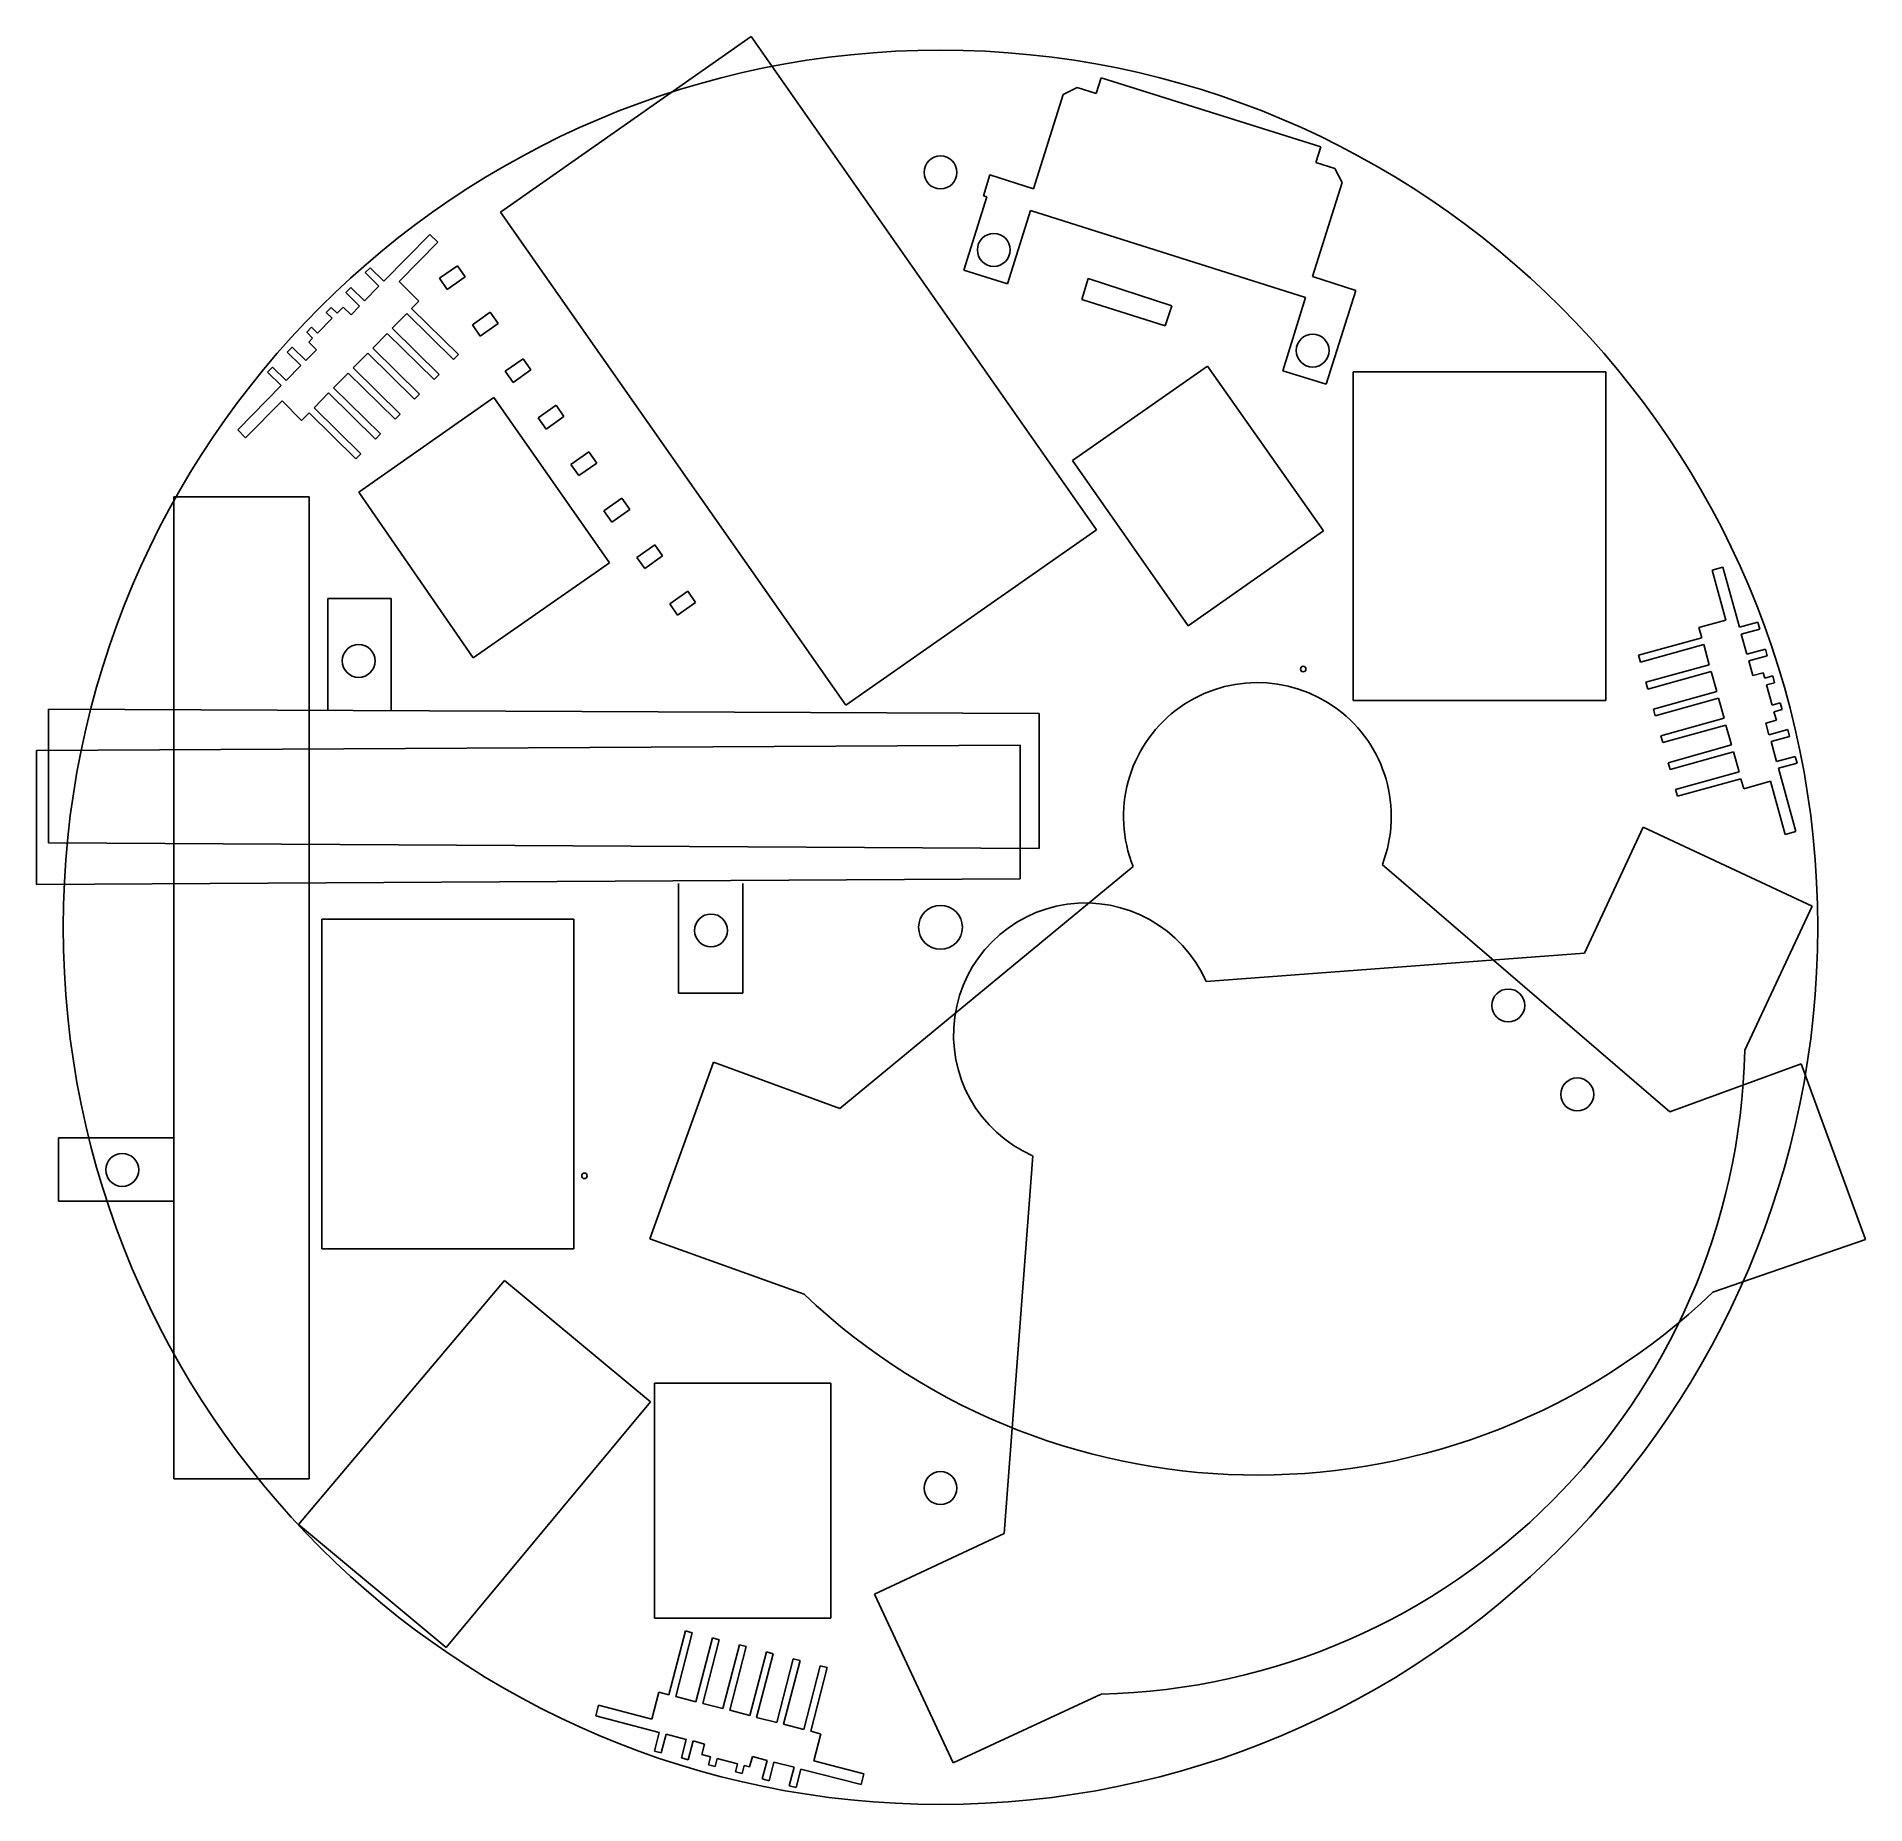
# Model space of a CAD drawing. Header units: millimetres. Extents: x -82 to 84, y -80 to 81.
import ezdxf

# ---------------------------------------------------------------- set-up
doc = ezdxf.new("R2010")
doc.units = ezdxf.units.MM
doc.layers.get('0').update_dxf_attribs({"linetype": 'CONTINUOUS'})

msp = doc.modelspace()

# ---------------------------------------------------------------- linework, layer by layer
for p, q in [((-40.13, 65.23), (-17.28, 81.24)), ((-17.28, 81.24), (14.23, 36.26)), ((14.2, 76.05), (14.65, 77.48)), ((14.65, 77.48), (34.67, 71.17)), ((8.49, 67.36), (11.2, 75.95)), ((11.2, 75.95), (12.45, 76.6)), ((12.45, 76.6), (14.2, 76.05)), ((34.67, 71.17), (34.22, 69.74)), ((3.91, 66.71), (4.51, 68.62)), ((4.51, 68.62), (8.49, 67.36)), ((34.22, 69.74), (35.96, 69.19)), ((35.96, 69.19), (36.62, 67.93)), ((4.22, 66.61), (3.91, 66.71)), ((36.62, 67.93), (33.91, 59.35)), ((-8.63, 20.27), (-40.13, 65.23)), ((2.13, 59.93), (4.22, 66.61)), ((8.21, 65.36), (6.11, 58.68)), ((33.3, 57.45), (8.21, 65.36)), ((-50.76, 58.93), (-46.57, 63.19)), ((-45.85, 62.48), (-49.38, 58.9)), ((-46.57, 63.19), (-45.85, 62.48)), ((-52.46, 59.71), (-52.01, 60.16)), ((-52.01, 60.16), (-50.76, 58.93)), ((-45.69, 59.19), (-44.06, 60.33)), ((-44.06, 60.33), (-43.34, 59.31)), ((-52.54, 57.13), (-51.21, 58.47)), ((-51.21, 58.47), (-52.46, 59.71)), ((-49.38, 58.9), (-47.56, 57.12)), ((-44.98, 58.16), (-45.69, 59.19)), ((-43.34, 59.31), (-44.98, 58.16)), ((6.11, 58.68), (2.13, 59.93)), ((13.48, 59.16), (12.89, 57.25)), ((21.1, 56.69), (13.48, 59.16)), ((33.91, 59.35), (37.88, 58.09)), ((-54.24, 57.89), (-53.79, 58.35)), ((-52.98, 56.65), (-54.24, 57.89)), ((-53.79, 58.35), (-52.54, 57.13)), ((-47.56, 57.12), (-48.23, 56.44)), ((12.89, 57.25), (20.5, 54.85)), ((31.21, 50.76), (33.3, 57.45)), ((37.88, 58.09), (35.17, 49.53)), ((-56.81, 54.19), (-55.48, 55.55)), ((-56.02, 56.08), (-55.57, 56.54)), ((-55.48, 55.55), (-56.02, 56.08)), ((-55.57, 56.54), (-55.03, 56)), ((-55.03, 56), (-54.46, 56.57)), ((-54.46, 56.57), (-53.75, 55.87)), ((-53.75, 55.87), (-52.98, 56.65)), ((-48.68, 55.99), (-50.01, 54.63)), ((-44.4, 51.78), (-48.68, 55.99)), ((-48.23, 56.44), (-43.95, 52.24)), ((-42.69, 54.95), (-41.06, 56.1)), ((-40.34, 55.07), (-41.98, 53.92)), ((-41.06, 56.1), (-40.34, 55.07)), ((20.5, 54.85), (21.1, 56.69)), ((-57.8, 54.27), (-57.35, 54.72)), ((-57.26, 53.73), (-57.8, 54.27)), ((-57.62, 53.37), (-57.26, 53.73)), ((-56.91, 52.68), (-57.62, 53.37)), ((-57.35, 54.72), (-56.81, 54.19)), ((-50.47, 54.16), (-51.78, 52.82)), ((-46.18, 49.97), (-50.47, 54.16)), ((-50.01, 54.63), (-45.73, 50.43)), ((-41.98, 53.92), (-42.69, 54.95)), ((-59.59, 52.46), (-59.14, 52.92)), ((-58.34, 51.23), (-59.59, 52.46)), ((-59.14, 52.92), (-57.88, 51.69)), ((-57.88, 51.69), (-56.91, 52.68)), ((-52.23, 52.35), (-53.57, 51.01)), ((-47.96, 48.16), (-52.23, 52.35)), ((-51.78, 52.82), (-47.51, 48.61)), ((-43.95, 52.24), (-44.4, 51.78)), ((-39.7, 50.71), (-38.06, 51.85)), ((-38.06, 51.85), (-37.35, 50.83)), ((-61.37, 50.64), (-60.92, 51.1)), ((-60.12, 49.41), (-61.37, 50.64)), ((-60.92, 51.1), (-59.66, 49.88)), ((-59.66, 49.88), (-58.34, 51.23)), ((-54.02, 50.55), (-55.35, 49.2)), ((-49.74, 46.34), (-54.02, 50.55)), ((-53.57, 51.01), (-49.29, 46.8)), ((-45.73, 50.43), (-46.18, 49.97)), ((-38.98, 49.68), (-39.7, 50.71)), ((-37.35, 50.83), (-38.98, 49.68)), ((12.04, 42.57), (24.36, 51.19)), ((24.36, 51.19), (34.94, 36.17)), ((35.17, 49.53), (31.21, 50.76)), ((37.63, 20.67), (37.63, 50.66)), ((37.63, 50.66), (60.67, 50.66)), ((60.67, 50.66), (60.67, 20.67)), ((-64.09, 45.36), (-60.12, 49.41)), ((-55.8, 48.74), (-57.13, 47.39)), ((-51.52, 44.53), (-55.8, 48.74)), ((-55.35, 49.2), (-51.07, 44.99)), ((-47.51, 48.61), (-47.96, 48.16)), ((-60.05, 48.02), (-63.37, 44.65)), ((-58.26, 46.23), (-60.05, 48.02)), ((-57.58, 46.92), (-58.26, 46.23)), ((-53.31, 42.72), (-57.58, 46.92)), ((-57.13, 47.39), (-52.85, 43.18)), ((-53.06, 39.67), (-40.72, 48.32)), ((-49.29, 46.8), (-49.74, 46.34)), ((-40.72, 48.32), (-30.2, 33.25)), ((-36.69, 46.47), (-35.05, 47.61)), ((-35.05, 47.61), (-34.34, 46.59)), ((-63.37, 44.65), (-64.09, 45.36)), ((-35.97, 45.44), (-36.69, 46.47)), ((-34.34, 46.59), (-35.97, 45.44)), ((-51.07, 44.99), (-51.52, 44.53)), ((-33.7, 42.22), (-32.06, 43.37)), ((-32.06, 43.37), (-31.35, 42.34)), ((-52.85, 43.18), (-53.31, 42.72)), ((-32.98, 41.19), (-33.7, 42.22)), ((-31.35, 42.34), (-32.98, 41.19)), ((22.6, 27.49), (12.04, 42.57)), ((-69.91, 39.25), (-69.91, -50.31)), ((-57.56, 39.25), (-69.91, 39.25)), ((-57.56, -50.31), (-57.56, 39.25)), ((-42.63, 24.59), (-53.06, 39.67)), ((-30.69, 37.98), (-29.05, 39.13)), ((-29.05, 39.13), (-28.34, 38.11)), ((-29.97, 36.96), (-30.69, 37.98)), ((-28.34, 38.11), (-29.97, 36.96)), ((14.23, 36.26), (-8.63, 20.27)), ((34.94, 36.17), (22.6, 27.49)), ((-27.69, 33.74), (-26.05, 34.89)), ((-26.97, 32.72), (-27.69, 33.74)), ((-25.34, 33.87), (-26.97, 32.72)), ((-26.05, 34.89), (-25.34, 33.87)), ((-30.2, 33.25), (-42.63, 24.59)), ((70.36, 32.56), (71.33, 32.83)), ((71.62, 28), (70.36, 32.56)), ((71.33, 32.83), (72.85, 27.36)), ((-24.69, 29.51), (-23.05, 30.65)), ((-23.05, 30.65), (-22.34, 29.63)), ((-50.11, 30), (-55.86, 30)), ((-55.86, 30), (-55.86, 19.78)), ((-50.11, 19.78), (-50.11, 30)), ((-23.98, 28.48), (-24.69, 29.51)), ((-22.34, 29.63), (-23.98, 28.48)), ((69.17, 27.33), (71.62, 28)), ((69.43, 26.41), (69.17, 27.33)), ((72.85, 27.36), (74.54, 27.83)), ((74.72, 27.2), (73.03, 26.73)), ((73.03, 26.73), (73.54, 24.91)), ((74.54, 27.83), (74.72, 27.2)), ((63.65, 24.81), (69.43, 26.41)), ((69.61, 25.78), (63.83, 24.18)), ((70.11, 23.95), (69.61, 25.78)), ((73.54, 24.91), (75.23, 25.38)), ((75.23, 25.38), (75.4, 24.76)), ((63.83, 24.18), (63.65, 24.81)), ((64.33, 22.35), (70.11, 23.95)), ((75.4, 24.76), (73.71, 24.29)), ((73.71, 24.29), (74.08, 22.95)), ((64.5, 21.73), (64.33, 22.35)), ((70.28, 23.34), (64.5, 21.73)), ((70.79, 21.51), (70.28, 23.34)), ((74.08, 22.95), (75.03, 23.21)), ((75.03, 23.21), (75.17, 22.72)), ((75.17, 22.72), (75.9, 22.93)), ((76.07, 22.31), (75.34, 22.11)), ((75.34, 22.11), (75.85, 20.27)), ((75.9, 22.93), (76.07, 22.31)), ((60.67, 20.67), (37.63, 20.67)), ((65.01, 19.9), (70.79, 21.51)), ((70.96, 20.89), (65.18, 19.29)), ((71.46, 19.06), (70.96, 20.89)), ((75.85, 20.27), (76.58, 20.48)), ((76.58, 20.48), (76.75, 19.86)), ((8.99, 19.5), (-81.34, 19.89)), ((-81.34, 19.89), (-81.34, 7.7)), ((8.99, 7.18), (8.99, 19.5)), ((65.18, 19.29), (65.01, 19.9)), ((65.69, 17.46), (71.46, 19.06)), ((71.63, 18.44), (65.86, 16.84)), ((72.14, 16.63), (71.63, 18.44)), ((76.23, 18.88), (75.26, 18.61)), ((75.26, 18.61), (75.55, 17.56)), ((76.75, 19.86), (76.01, 19.66)), ((76.01, 19.66), (76.23, 18.88)), ((65.86, 16.84), (65.69, 17.46)), ((75.55, 17.56), (77.26, 18.03)), ((77.43, 17.41), (75.75, 16.94)), ((75.75, 16.94), (76.25, 15.11)), ((77.26, 18.03), (77.43, 17.41)), ((7.26, 16.6), (-82.43, 16.13)), ((-82.43, 16.13), (-82.43, 3.9)), ((7.26, 4.41), (7.26, 16.6)), ((66.37, 15), (72.14, 16.63)), ((72.32, 16), (66.54, 14.39)), ((72.83, 14.17), (72.32, 16)), ((76.25, 15.11), (77.94, 15.58)), ((77.94, 15.58), (78.11, 14.96)), ((66.54, 14.39), (66.37, 15)), ((67.04, 12.56), (72.83, 14.17)), ((73, 13.55), (67.22, 11.95)), ((73.25, 12.63), (73, 13.55)), ((78.11, 14.96), (76.42, 14.5)), ((76.42, 14.5), (78.01, 8.74)), ((67.22, 11.95), (67.04, 12.56)), ((75.7, 13.32), (73.25, 12.63)), ((77.04, 8.47), (75.7, 13.32)), ((64.09, 9.12), (58.74, -2.36)), ((79.5, 1.93), (64.09, 9.12)), ((78.01, 8.74), (77.04, 8.47)), ((-81.34, 7.7), (8.99, 7.18)), ((17.58, 5.54), (-9.19, -16.52)), ((40.29, 5.73), (66.51, -16.84)), ((-82.43, 3.9), (7.26, 4.41)), ((-23.9, 4), (-23.9, -6)), ((-18.02, -6), (-18.02, 4)), ((79.5, 1.93), (73.36, -11.22)), ((-56.42, -29.32), (-56.42, 0.75)), ((-56.42, 0.75), (-33.43, 0.75)), ((-33.43, 0.75), (-33.43, -29.32)), ((58.74, -2.36), (24.23, -4.96)), ((-23.9, -6), (-18.02, -6)), ((-20.7, -12.3), (-26.5, -28.4)), ((-9.19, -16.52), (-20.7, -12.3)), ((66.51, -16.84), (78.48, -12.45)), ((78.48, -12.45), (84.35, -28.47)), ((-80.43, -19.21), (-80.43, -24.99)), ((-70, -19.21), (-80.43, -19.21)), ((8.41, -20.83), (5.81, -55.28)), ((-80.43, -24.99), (-70, -24.99)), ((-33.43, -29.32), (-56.42, -29.32)), ((-26.5, -28.4), (-12.44, -33.47)), ((84.35, -28.47), (70.43, -33.29)), ((-58.56, -54.48), (-39.76, -32.21)), ((-26.44, -43.27), (-39.76, -32.21)), ((-26.08, -63), (-26.08, -41.57)), ((-26.08, -41.57), (-10, -41.57)), ((-10, -41.57), (-10, -63)), ((-26.44, -43.27), (-45.07, -65.69)), ((-69.91, -50.31), (-57.56, -50.31)), ((-45.07, -65.69), (-58.56, -54.48)), ((5.81, -55.28), (-6.03, -60.81)), ((-6.03, -60.81), (1.16, -76.21)), ((-10, -63), (-26.08, -63)), ((-24.76, -69.99), (-23.26, -64.18)), ((-22.64, -64.34), (-24.14, -70.16)), ((-23.26, -64.18), (-22.64, -64.34)), ((-22.3, -70.63), (-20.8, -64.82)), ((-20.19, -64.98), (-21.67, -70.79)), ((-20.8, -64.82), (-20.19, -64.98)), ((-19.85, -71.25), (-18.34, -65.45)), ((-17.72, -65.61), (-19.22, -71.41)), ((-18.34, -65.45), (-17.72, -65.61)), ((-17.38, -71.9), (-15.88, -66.09)), ((-15.26, -66.25), (-16.77, -72.06)), ((-15.88, -66.09), (-15.26, -66.25)), ((-14.93, -72.53), (-13.43, -66.72)), ((-12.81, -66.88), (-14.31, -72.69)), ((-13.43, -66.72), (-12.81, -66.88)), ((-12.47, -73.17), (-10.97, -67.36)), ((-10.34, -67.52), (-11.84, -73.33)), ((-10.97, -67.36), (-10.34, -67.52)), ((-26.32, -72.22), (-25.68, -69.75)), ((-25.68, -69.75), (-24.76, -69.99)), ((1.16, -76.21), (14.65, -69.94)), ((-31.43, -71.93), (-31.19, -70.95)), ((-31.19, -70.95), (-26.32, -72.22)), ((-24.14, -70.16), (-22.3, -70.63)), ((-21.67, -70.79), (-19.85, -71.25)), ((-19.22, -71.41), (-17.38, -71.9)), ((-25.65, -73.43), (-31.43, -71.93)), ((-16.77, -72.06), (-14.93, -72.53)), ((-14.31, -72.69), (-12.47, -73.17)), ((-11.84, -73.33), (-10.97, -73.56)), ((-26.09, -75.13), (-25.65, -73.43)), ((-25.03, -73.59), (-25.48, -75.29)), ((-23.2, -74.07), (-25.03, -73.59)), ((-23.63, -75.76), (-23.2, -74.07)), ((-22.57, -74.21), (-23.01, -75.92)), ((-21.51, -74.49), (-22.57, -74.21)), ((-21.76, -75.45), (-21.51, -74.49)), ((-10.91, -73.57), (-11.56, -76.02)), ((-25.48, -75.29), (-26.09, -75.13)), ((-23.01, -75.92), (-23.63, -75.76)), ((-20.98, -75.66), (-21.76, -75.45)), ((-21.17, -76.39), (-20.98, -75.66)), ((-20.55, -76.55), (-21.17, -76.39)), ((-20.36, -75.82), (-20.55, -76.55)), ((-18.52, -76.29), (-20.36, -75.82)), ((-18.71, -77.03), (-18.52, -76.29)), ((-17.9, -76.46), (-18.09, -77.19)), ((-17.41, -76.58), (-17.9, -76.46)), ((-17.16, -75.63), (-17.41, -76.58)), ((-15.82, -75.98), (-17.16, -75.63)), ((-16.26, -77.68), (-15.82, -75.98)), ((-15.19, -76.14), (-15.63, -77.84)), ((-13.36, -76.61), (-15.19, -76.14)), ((-13.8, -78.31), (-13.36, -76.61)), ((-11.56, -76.02), (-6.98, -77.21)), ((-18.09, -77.19), (-18.71, -77.03)), ((-15.63, -77.84), (-16.26, -77.68)), ((-13.17, -78.47), (-13.8, -78.31)), ((-12.73, -76.77), (-13.17, -78.47)), ((-7.23, -78.18), (-12.73, -76.77)), ((-6.98, -77.21), (-7.23, -78.18))]:
    msp.add_line(p, q)
for centre, radius in [((0, 0), 80), ((0, 68.85), 1.5), ((4.86, 61.78), 1.5), ((33.94, 52.6), 1.5), ((-53.06, 24.29), 1.5), ((33.08, 23.55), 0.25), ((0, 0), 2), ((-20.93, -0.29), 1.5), ((51.78, -7.13), 1.5), ((58.07, -15.24), 1.5), ((-74.62, -22.13), 1.5), ((-32.47, -22.67), 0.25), ((0, -51.15), 1.5)]:
    msp.add_circle(centre, radius)
for centre, radius, start, end in [((28.9, 10.11), 12.21, -21.0507, 202.0124), ((13.22, -9.81), 12.03, 23.7843, 246.3992), ((13.22, -9.81), 60.15, 271.3585, 358.6572), ((28.9, 10.11), 60.07, 226.5099, 313.7381)]:
    msp.add_arc(centre, radius, start, end)

doc.saveas('drawing.dxf')
